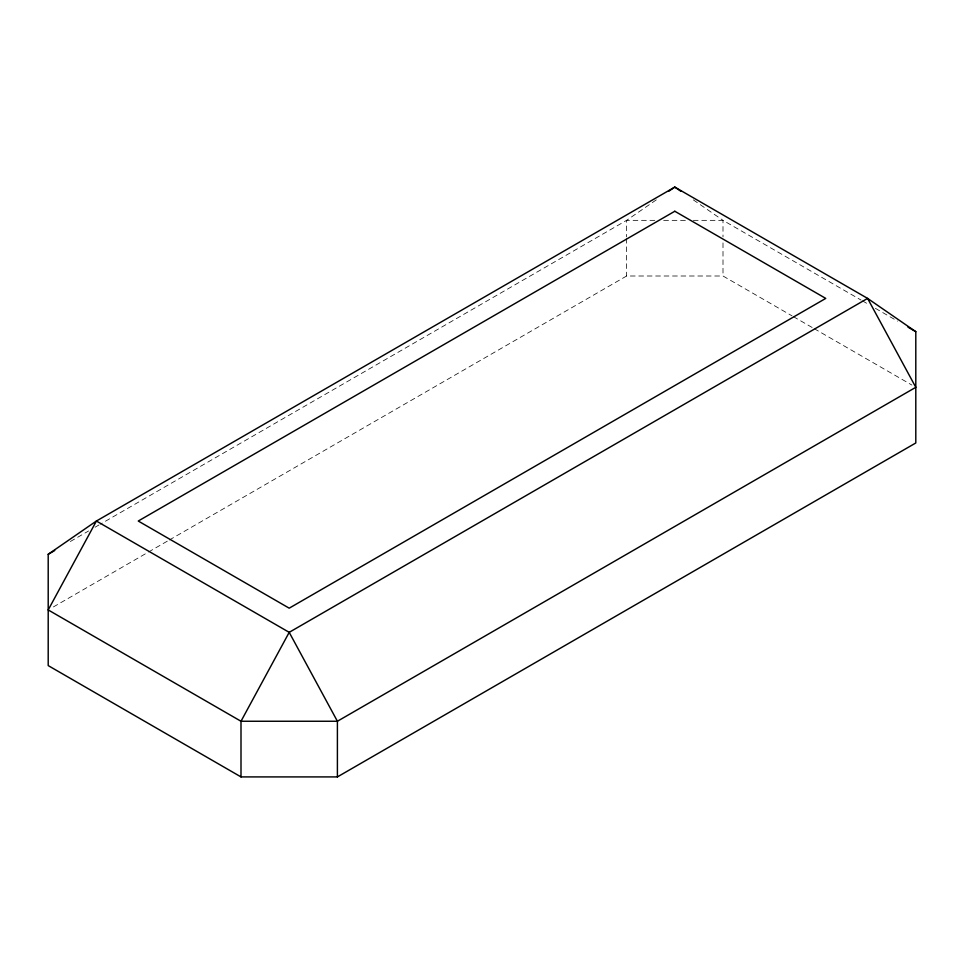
<?xml version="1.0" encoding="UTF-8"?>
<svg xmlns="http://www.w3.org/2000/svg" width="964" height="964" viewBox="0 0 964 964"><rect width="100%" height="100%" fill="white"/><g stroke="black" fill="none" stroke-linecap="round" stroke-linejoin="round"><path stroke-width="0.72" stroke-dasharray="4.82 3.62" d="M656.267 199.885L626.6 220.346L100.304 524.199M70.348 541.503L88.58 530.971M95.099 527.212L99.003 524.946M53.406 606.934L147.203 552.782M148.504 552.023L168.049 540.744M169.351 539.997L626.6 276.005L723 276.005L792.047 315.867M654.773 220.346L626.6 220.346L626.6 236.891M663.678 220.346L685.922 220.346M693.333 220.346L723 220.346L861.081 300.069M862.394 300.828L868.901 304.588M875.42 308.347L897.556 321.132M793.348 316.614L812.881 327.905M814.194 328.652L911.896 385.058M693.333 199.885L723 220.346L723 236.891M723 242.916L723 276.005M626.6 238.397L626.6 276.005"/><path stroke-width="1.45" d="M48.2 554.288L96.4 521.03L674.8 187.088L867.6 298.406L915.8 331.664L915.8 442.97L337.4 776.912L241 776.912L48.2 665.594L48.2 554.288L54.719 550.528M668.618 191.354L674.8 187.088L680.982 191.354M907.98 327.145L915.8 331.664M337.4 776.912L337.4 721.253L289.2 632.336L96.4 521.03L48.2 609.935L241 721.253L337.4 721.253L915.8 387.311L867.6 298.406L289.2 632.336L241 721.253L241 776.912M674.8 211.249L138.25 521.03L289.2 608.176L825.75 298.406L674.8 211.249"/></g></svg>
